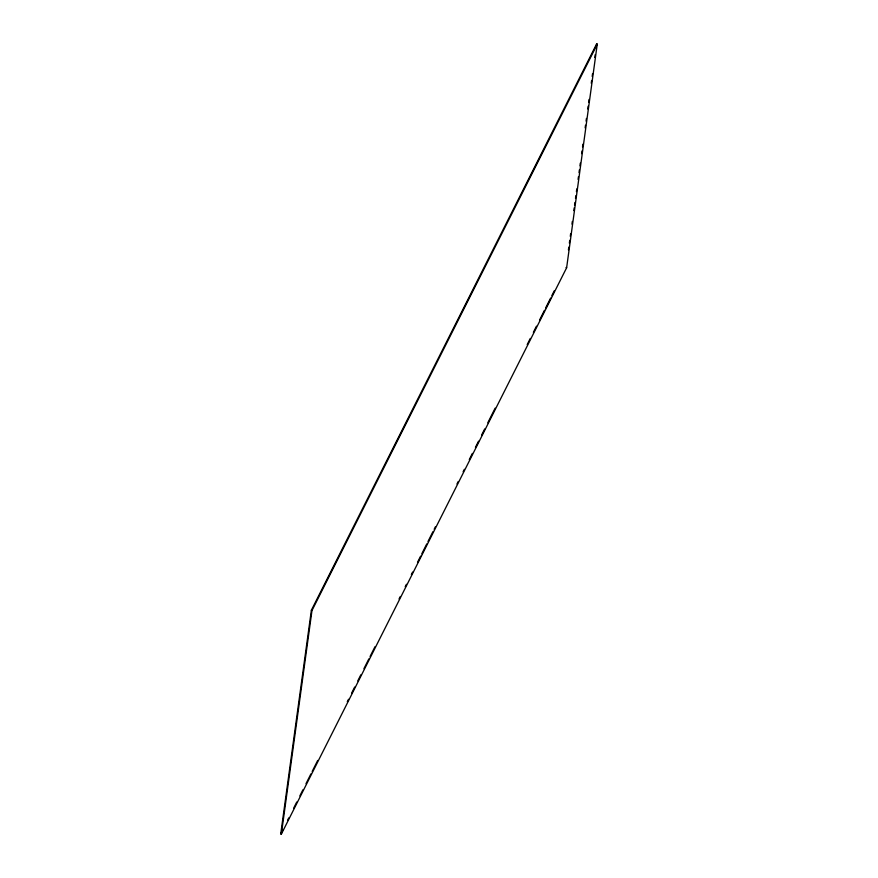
<?xml version="1.0" encoding="UTF-8"?>
<svg xmlns="http://www.w3.org/2000/svg" width="878" height="878" viewBox="0 0 878 878"><rect width="100%" height="100%" fill="white"/><g stroke="black" fill="none" stroke-linecap="round" stroke-linejoin="round"><path stroke-width="1.32" d="M280.751 833.826L311.372 610.221L596.645 43.9L597.249 44.174L566.628 267.779L281.355 834.1L280.751 833.826L282.595 830.149M281.355 834.1L311.975 610.506L597.249 44.174M568.428 249.879L568.801 247.168M569.361 243.107L569.734 240.396M570.294 236.325L570.656 233.614M571.962 224.131L572.335 221.421M573.817 210.577L574.19 207.867M574.563 205.156L574.925 202.445M575.485 198.384L575.858 195.673M576.418 191.613L576.791 188.902M578.086 179.408L578.459 176.697M579.019 172.637L579.381 169.926M579.941 165.865L580.314 163.154M581.609 153.661L581.982 150.95M582.542 146.889L582.915 144.179M585.143 127.914L585.505 125.203M586.065 121.142L586.438 118.431M587.733 108.949L588.106 106.238M588.666 102.166L589.039 99.455M591.267 83.201L591.64 80.491M592.189 76.419L592.562 73.708M594.79 57.454L595.163 54.743M596.283 46.611L596.645 43.9M287.523 820.37L288.752 817.923M293.691 808.133L296.764 802.02M299.848 795.907L302.932 789.783M306.005 783.67L310.933 773.891M312.173 771.444L317.715 760.436M347.293 701.72L348.522 699.272M351.606 693.159L354.679 687.046M357.763 680.922L360.847 674.809M363.931 668.696L368.859 658.906M370.088 656.459L375.016 646.68M399.051 598.972L400.28 596.524M405.208 586.745L406.437 584.298M411.365 574.508L412.605 572.061M417.533 562.282L420.606 556.158M421.846 553.722L426.774 543.932M428.003 541.485L432.931 531.695M434.171 529.258L435.4 526.811M456.966 483.997L458.195 481.55M463.123 471.76L464.352 469.324M469.291 459.534L472.364 453.421M475.448 447.297L478.532 441.184M481.605 435.071L484.689 428.958M487.773 422.834L495.159 408.16M527.206 344.56L530.279 338.436M533.363 332.323L536.447 326.21M539.531 320.097L544.459 310.307M545.688 307.86L550.616 298.07M551.845 295.634L554.314 290.739M566.025 267.494L566.628 267.779M311.372 610.221L311.975 610.506"/></g></svg>
